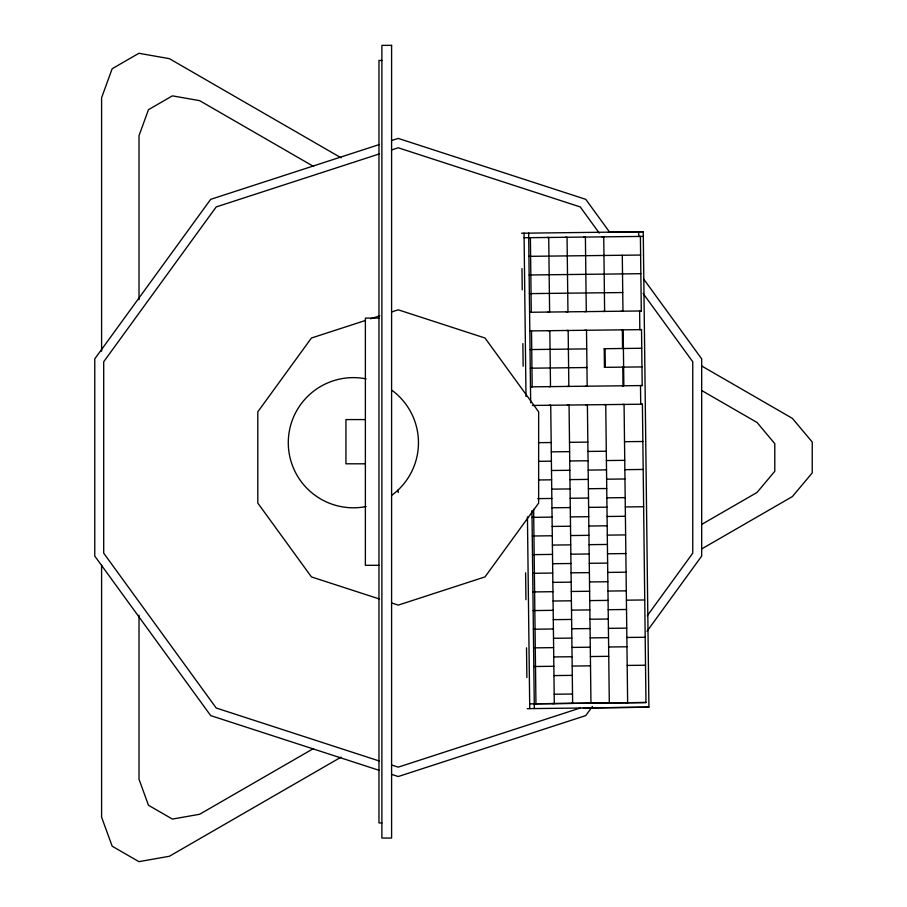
<?xml version="1.0" encoding="UTF-8"?>
<svg xmlns="http://www.w3.org/2000/svg" width="907" height="907" viewBox="0 0 907 907"><rect width="100%" height="100%" fill="white"/><g stroke="black" fill="none" stroke-linecap="round" stroke-linejoin="round"><path stroke-width="1.36" d="M647.258 615.785L692.755 553.168L692.755 361.768L643.12 293.46M592.396 706.485L585.763 715.6L398.23 776.528L391.529 774.351M647.031 631.272L701.678 556.059L701.678 358.866L643.721 279.107M313.561 748.502L199.631 814.271L172.409 819.078L148.476 805.257L139.02 779.283L139.02 615.195M701.905 524.291L757.028 492.456L774.793 471.289L774.793 443.648L757.028 422.469L701.905 390.645M341.043 757.152L169.337 856.287L138.918 861.65L112.162 846.197L101.595 817.173L101.595 565.095M701.61 548.973L792.367 496.583L812.23 472.91L812.23 442.015L792.367 418.354L701.61 365.952M379.466 144.496L210.685 199.336L94.77 358.866L94.77 556.059L210.685 715.6L379.466 770.44M391.529 140.574L398.23 138.397L585.763 199.336L609.776 232.385M379.489 153.873L216.195 206.932L103.704 361.768L103.704 553.168L216.195 708.004L379.489 761.064M391.529 149.961L398.23 147.784L580.253 206.932L599.278 233.11M365.351 320.5L311.441 338.016L257.803 411.835L257.803 503.09L311.441 576.909L379.534 599.039M370.612 318.788L379.818 315.806M391.654 311.951L398.23 309.82L485.007 338.016L538.645 411.835L538.645 503.09L485.007 576.909L398.23 605.116L391.552 602.94M580.253 708.004L398.23 767.152L391.529 764.975M521.559 233.224L643.244 231.739L648.913 707.165L583.292 707.993M643.244 231.739L608.45 232.192M527.239 708.662L648.913 707.165M528.702 237.702L530.391 237.645L531.275 312.223L529.586 312.28L641.294 310.976L640.399 236.398L638.721 236.444L638.664 231.784M547.034 237.487L548.724 237.441L549.608 312.019L547.93 312.065M565.367 237.283L567.056 237.237L567.952 311.815L566.263 311.861M583.711 237.067L585.4 237.022L586.285 311.6L584.596 311.645M602.044 236.863L603.733 236.818L604.618 311.396L602.928 311.441M528.917 256.341L640.625 255.048M529.144 274.991L640.852 273.687M529.371 293.63L622.735 292.542M621.272 311.237L622.962 311.18L622.293 255.252M641.294 310.976L639.605 311.022L639.832 329.672L641.521 329.626L642.19 385.554L640.501 385.6L640.716 404.25L642.405 404.205L645.965 702.517L529.677 703.866M548.145 330.715L549.835 330.67L550.504 386.597L548.814 386.643M566.478 330.499L568.167 330.454L568.836 386.393L567.147 386.439M584.822 330.295L586.512 330.25L587.18 386.178L585.491 386.223M621.488 329.876L623.177 329.831L623.846 385.758L622.157 385.815M530.028 349.569L586.727 348.889M604.221 348.707L605.071 348.685L605.286 367.324L604.447 367.346L604.221 348.707L641.737 348.265M623.404 348.469L622.553 348.503L622.338 329.853M530.255 368.208L586.954 367.539L586.103 367.562M623.631 367.12L622.78 367.142L623.007 385.792M549.041 405.293L550.73 405.248L554.29 703.56L552.601 703.605M567.374 405.078L569.063 405.032L572.623 703.344L570.934 703.39M585.707 404.873L587.396 404.828L590.956 703.14L589.267 703.186M604.051 404.669L605.74 404.613L609.3 702.925L607.611 702.982M622.383 404.454L624.073 404.409L627.633 702.721L625.943 702.766M532.035 517.364L552.057 517.115M532.262 536.014L552.284 535.754M532.477 554.653L552.51 554.404M532.704 573.303L552.726 573.043M532.931 591.942L552.953 591.693M533.146 610.592L553.179 610.332M533.373 629.231L553.395 628.982M533.599 647.881L553.621 647.621M533.815 666.52L553.837 666.271M534.257 703.809L645.965 702.517M524.11 237.747L643.301 236.398M641.521 329.626L529.813 330.919L531.502 330.874L532.171 386.801L530.482 386.858L642.19 385.554M604.447 367.346L641.963 366.916M532.386 405.452L642.405 404.205M538.475 442.673L551.173 442.537M569.505 442.321L587.838 442.117M624.515 441.698L642.848 441.494M551.286 451.856L569.619 451.641M587.951 451.437L606.295 451.233M538.701 461.323L551.399 461.175M569.732 460.971L588.065 460.756M606.398 460.552L624.742 460.337M551.501 470.495L569.845 470.291M588.178 470.087L606.511 469.871M624.855 469.667L643.188 469.452M538.917 479.962L551.615 479.826M569.947 479.61L588.292 479.406M606.624 479.191L624.957 478.987M551.728 489.145L570.061 488.93M588.405 488.726L606.738 488.522M537.738 498.623L551.841 498.465M570.174 498.26L588.507 498.045M606.851 497.841L625.184 497.626M551.955 507.784L570.288 507.58M588.62 507.376L606.953 507.16M625.297 506.956L643.63 506.741M570.401 516.899L588.734 516.695M607.066 516.48L625.411 516.276M552.17 526.434L570.514 526.219M588.847 526.015L607.18 525.811M570.616 535.549L588.96 535.334M607.293 535.13L625.626 534.915M552.397 545.073L570.73 544.869M589.062 544.665L607.407 544.449M570.843 554.188L589.176 553.984M607.52 553.769L625.853 553.565M552.612 563.723L570.957 563.508M589.289 563.304L607.622 563.1M571.07 572.839L589.403 572.623M607.735 572.419L626.068 572.204M552.839 582.362L571.172 582.158M589.516 581.954L607.849 581.738M571.285 591.477L589.629 591.273M607.962 591.058L626.295 590.854M553.066 601.012L571.399 600.797M589.731 600.593L608.075 600.389M626.408 600.173L644.741 599.969M571.512 610.128L589.845 609.912M608.178 609.708L626.522 609.493M553.281 619.651L571.625 619.447M589.958 619.243L608.291 619.028M571.727 628.766L590.072 628.562M608.404 628.347L626.737 628.143M553.508 638.301L571.841 638.086M590.185 637.882L608.518 637.678M626.85 637.462L645.183 637.258M571.954 647.417L590.287 647.201M608.631 646.997L626.964 646.782M553.735 656.94L572.068 656.736M590.4 656.532L608.744 656.317M572.181 666.055L590.514 665.851M627.191 665.432L645.523 665.228M553.95 675.59L572.294 675.375M554.177 694.229L572.51 694.025M381.881 60.452L378.967 60.452L378.967 822.944L381.881 822.944M378.967 318.085L365.374 318.085L365.374 565.31L378.967 565.31M365.374 419.578L345.941 419.578L345.941 463.806L365.374 463.806M341.043 157.773L169.337 58.649L138.918 53.286L112.162 68.728L101.595 97.763L101.595 351.258M313.561 166.435L199.631 100.654L172.409 95.859L148.476 109.679L139.02 135.653L139.02 299.741M533.633 509.326L535.946 703.764M528.645 233.042L530.674 402.833M531.956 510.709L534.314 708.469M524.053 233.088L526.003 396.427M527.443 516.854L529.733 708.526M521.978 268.597L522.239 289.821M522.874 343.594L523.146 366.235M525.618 572.827L525.935 599.708M526.514 647.813L526.865 677.529M398.23 489.701L398.23 492.501M391.858 390.225A65.089 65.089 0 0 1 391.858 495.211M366.088 506.548A65.089 65.089 0 0 1 288.29 442.718A65.089 65.089 0 0 1 366.088 378.877M391.597 45.35L381.881 45.35L381.881 838.045L391.597 838.045L391.597 45.35"/></g></svg>
